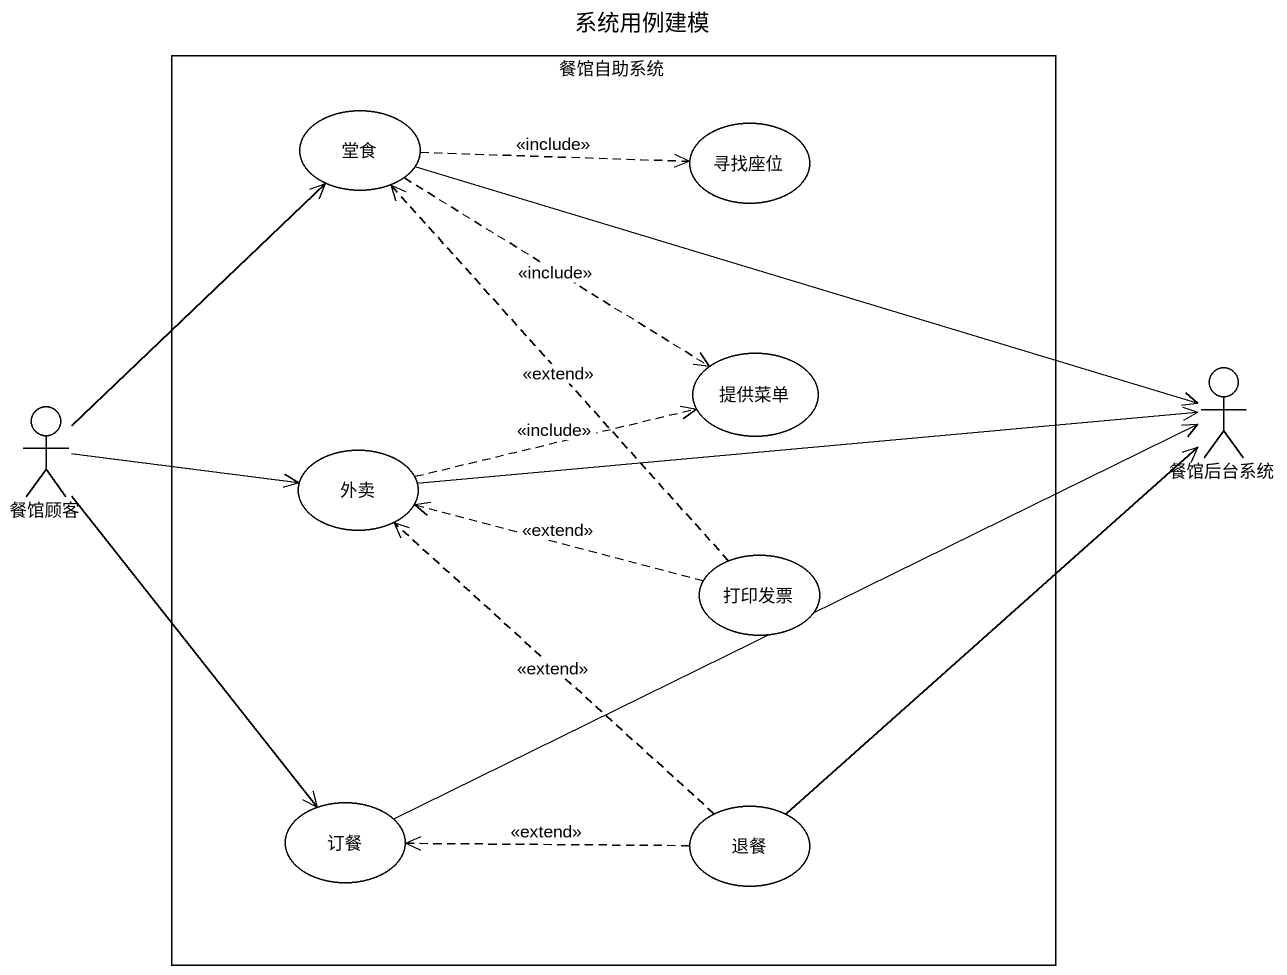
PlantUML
@startuml
title 系统用例建模
rectangle 餐馆自助系统 {
  usecase 堂食
  usecase 寻找座位
  usecase 提供菜单
  usecase 外卖
  usecase 打印发票
  usecase 订餐
  usecase 退餐
}
actor 餐馆后台系统
actor 餐馆顾客
堂食 .right.> 寻找座位 : <<include>>
堂食 ..> 提供菜单 : <<include>>
堂食 -right-> 餐馆后台系统
餐馆顾客 -up-> 堂食
餐馆顾客 -right-> 外卖
餐馆顾客 --> 订餐
外卖 .right.> 提供菜单 : <<include>>
外卖 -right-> 餐馆后台系统
打印发票 .up.> 堂食 : <<extend>>
打印发票 .left.> 外卖 : <<extend>>
订餐 -right-> 餐馆后台系统
退餐 -up-> 餐馆后台系统
退餐 .up.> 外卖 : <<extend>>
退餐 .left.> 订餐 : <<extend>>
@enduml
